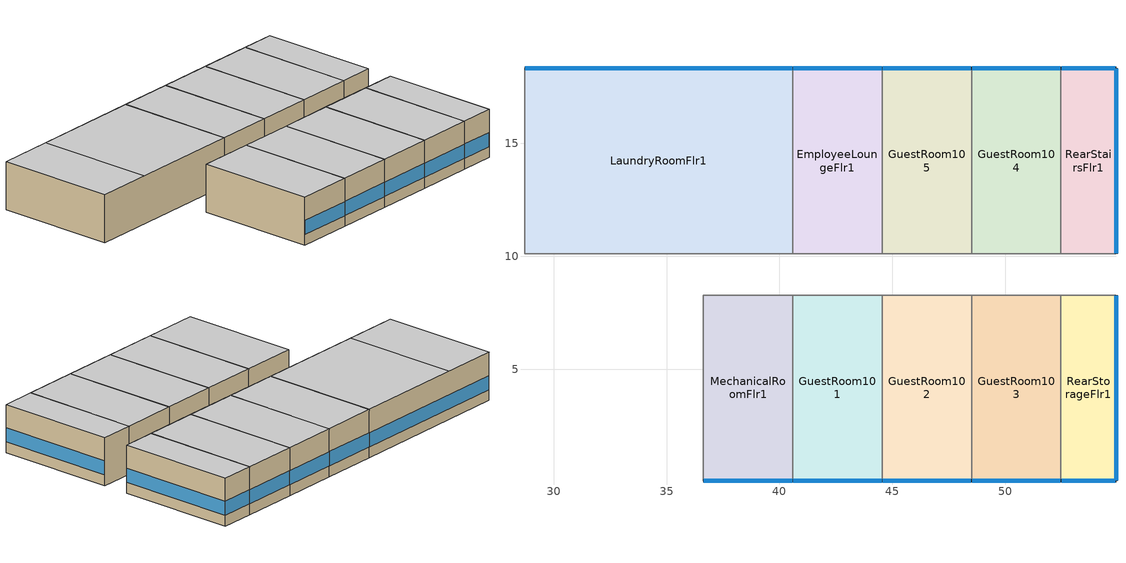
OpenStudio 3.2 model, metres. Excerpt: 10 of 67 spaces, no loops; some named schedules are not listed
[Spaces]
GuestRoom103
 floor ground: 52.47,8.28 52.47,0.05 48.51,0.05 48.51,8.28 z0
 wall outside: 48.51,0.05 52.47,0.05 z0:3.35
 wall to CorridorFlr1: 52.47,8.28 48.51,8.28 z0:3.35
 wall to RearStorageFlr1: 52.47,0.05 52.47,8.28 z0:3.35
 wall to GuestRoom102: 48.51,8.28 48.51,0.05 z0:3.35
 window (BTAP-Ext-FixedWindow:U=0.220 SHGC=0.600): 48.54,0.05 52.45,0.05 z0.76:1.74
 ceiling to GuestRoom213: 52.47,0.05 52.47,8.28 48.51,8.28 48.51,0.05 z3.35
MechanicalRoomFlr1
 floor ground: 40.59,8.28 40.59,0.05 36.62,0.05 36.62,8.28 z0
 wall outside: 36.62,0.05 40.59,0.05 z0:3.35
 wall to CorridorFlr1: 40.59,8.28 36.62,8.28 z0:3.35
 wall to GuestRoom101: 40.59,0.05 40.59,8.28 z0:3.35
 wall to MeetingRoomFlr1: 36.62,8.28 36.62,0.05 z0:3.35
 window (BTAP-Ext-FixedWindow:U=0.220 SHGC=0.600): 36.65,0.05 40.56,0.05 z0.76:1.74
 ceiling to GuestRoom209_212: 40.59,0.05 40.59,8.28 36.62,8.28 36.62,0.05 z3.35
GuestRoom102
 floor ground: 48.51,8.28 48.51,0.05 44.55,0.05 44.55,8.28 z0
 wall outside: 44.55,0.05 48.51,0.05 z0:3.35
 wall to GuestRoom101: 44.55,8.28 44.55,0.05 z0:3.35
 wall to CorridorFlr1: 48.51,8.28 44.55,8.28 z0:3.35
 window (BTAP-Ext-FixedWindow:U=0.220 SHGC=0.600): 44.57,0.05 48.49,0.05 z0.76:1.74
 ceiling to GuestRoom209_212: 48.51,0.05 48.51,8.28 44.55,8.28 44.55,0.05 z3.35
GuestRoom104
 floor ground: 52.47,18.34 52.47,10.11 48.51,10.11 48.51,18.34 z0
 wall outside: 52.47,18.34 48.51,18.34 z0:3.35
 wall to GuestRoom105: 48.51,18.34 48.51,10.11 z0:3.35
 wall to CorridorFlr1: 48.51,10.11 52.47,10.11 z0:3.35
 wall to RearStairsFlr1: 52.47,10.11 52.47,18.34 z0:3.35
 window (BTAP-Ext-FixedWindow:U=0.220 SHGC=0.600): 52.45,18.34 48.54,18.34 z0.76:1.74
 ceiling to GuestRoom214: 52.47,10.11 52.47,18.34 48.51,18.34 48.51,10.11 z3.35
LaundryRoomFlr1
 floor ground: 40.59,18.34 40.59,10.11 28.7,10.11 28.7,18.34 z0
 wall outside: 40.59,18.34 28.7,18.34 z0:3.35
 wall to EmployeeLoungeFlr1: 40.59,10.11 40.59,18.34 z0:3.35
 wall to ElevatorCoreFlr1: 28.7,18.34 28.7,10.11 z0:3.35
 wall to CorridorFlr1: 28.7,10.11 40.59,10.11 z0:3.35
 window (BTAP-Ext-FixedWindow:U=0.220 SHGC=0.600): 40.56,18.34 28.73,18.34 z0.76:1.74
 ceiling to GuestRoom215_218: 40.59,10.11 40.59,18.34 32.66,18.34 32.66,10.11 z3.35
 ceiling to GuestRoom219: 32.66,10.11 32.66,18.34 28.7,18.34 28.7,10.11 z3.35
RearStairsFlr1
 floor ground: 54.91,18.34 54.91,10.11 52.47,10.11 52.47,18.34 z0
 wall outside: 54.91,10.11 54.91,18.34 52.47,18.34 z0:3.35
 wall to CorridorFlr1: 52.47,10.11 54.91,10.11 z0:3.35
 window (BTAP-Ext-FixedWindow:U=0.220 SHGC=0.600): 54.91,10.13 54.91,18.31 z0.76:1.74; 54.89,18.34 52.5,18.34 z0.76:1.75
 ceiling to RearStairsFlr2: 54.91,10.11 54.91,18.34 52.47,18.34 52.47,10.11 z3.35
EmployeeLoungeFlr1
 floor ground: 44.55,18.34 44.55,10.11 40.59,10.11 40.59,18.34 z0
 wall outside: 44.55,18.34 40.59,18.34 z0:3.35
 wall to CorridorFlr1: 40.59,10.11 44.55,10.11 z0:3.35
 wall to GuestRoom105: 44.55,10.11 44.55,18.34 z0:3.35
 window (BTAP-Ext-FixedWindow:U=0.220 SHGC=0.600): 44.52,18.34 40.61,18.34 z0.76:1.74
 ceiling to GuestRoom215_218: 44.55,10.11 44.55,18.34 40.59,18.34 40.59,10.11 z3.35
RearStorageFlr1
 floor ground: 54.91,8.28 54.91,0.05 52.47,0.05 52.47,8.28 z0
 wall outside: 52.47,0.05 54.91,0.05 54.91,8.28 z0:3.35
 wall to CorridorFlr1: 54.91,8.28 52.47,8.28 z0:3.35
 window (BTAP-Ext-FixedWindow:U=0.220 SHGC=0.600): 54.91,0.07 54.91,8.25 z0.76:1.74; 52.5,0.05 54.89,0.05 z0.76:1.75
 ceiling to RearStorageFlr2: 54.91,0.05 54.91,8.28 52.47,8.28 52.47,0.05 z3.35
GuestRoom101
 floor ground: 44.55,8.28 44.55,0.05 40.59,0.05 40.59,8.28 z0
 wall outside: 40.59,0.05 44.55,0.05 z0:3.35
 wall to CorridorFlr1: 44.55,8.28 40.59,8.28 z0:3.35
 window (BTAP-Ext-FixedWindow:U=0.220 SHGC=0.600): 40.61,0.05 44.52,0.05 z0.76:1.74
 ceiling to GuestRoom209_212: 44.55,0.05 44.55,8.28 40.59,8.28 40.59,0.05 z3.35
GuestRoom105
 floor ground: 48.51,18.34 48.51,10.11 44.55,10.11 44.55,18.34 z0
 wall outside: 48.51,18.34 44.55,18.34 z0:3.35
 wall to CorridorFlr1: 44.55,10.11 48.51,10.11 z0:3.35
 window (BTAP-Ext-FixedWindow:U=0.220 SHGC=0.600): 48.49,18.34 44.57,18.34 z0.76:1.74
 ceiling to GuestRoom215_218: 48.51,10.11 48.51,18.34 44.55,18.34 44.55,10.11 z3.35
[Site]
WINNIPEG INTL A_MB_CAN: Latitude {deg}=49.91; Longitude {deg}=-97.24; Time Zone {hr}=-6; Elevation {m}=238.7; Terrain=Suburbs
[Building]
SmallHotel: North Axis {deg}=180; Default Construction Set=BTAP-Mass at hdd = 5670.0; Standards Number of Stories=4; Standards Number of Above Ground Stories=4; Standards Template=NECB2011; Standards Building Type=SmallHotel
[Site:WaterMainsTemperature]
Calculation Method=Correlation; Annual Average Outdoor Air Temperature {C}=3.31667; Maximum Difference In Monthly Average Outdoor Air Temperatures {deltaC}=35.9
[Site:GroundTemperature:BuildingSurface]
19.527, 19.502, 19.536, 19.598, 20.002, 21.64, 22.225, 22.375, 21.449, 20.121, 19.802, 19.633
[SizingPeriod:DesignDay] Barometric Pressure {Pa}=98490; Sky Clearness=0; Rain Indicator=0; Snow Indicator=0; Day of Month=21; Daylight Saving Time Indicator=0; Humidity Indicating Type=Wetbulb; Dry-Bulb Temperature Range Modifier Type=DefaultMultipliers
Name | Maximum Dry-Bulb Temperature {C} | Daily Dry-Bulb Temperature Range {deltaC} | Humidity Indicating Conditions at Maximum Dry-Bulb | Wind Speed {m/s} | Wind Direction {deg} | Month | Day Type | Solar Model Indicator | ASHRAE Taub | ASHRAE Taud
Winnipeg-Richardson Intl AP Ann Clg .4% Condns DB=>MWB | 30.3 | 11.6 | 21.3 | 6 | 180 | 7 | SummerDesignDay | ASHRAETau | 0.392 | 2.339
Winnipeg-Richardson Intl AP Ann Htg 99.6% Condns DB | -32 | 0 | -32 | 3.4 | 290 | 1 | WinterDesignDay | ASHRAEClearSky
[Material:NoMass] Roughness=Smooth; Thermal Absorptance=0.9; Solar Absorptance=0.7
Name | Thermal Resistance {m2-K/W} | Visible Absorptance
Typical Carpet Pad; Typical Carpet Pad 1 | 0.21648 | 0.8
Typical Insulation 1 | 5.91238 | 0.7
Typical Insulation 2 | 4.49096 | 0.7
Typical Insulation 3 | 6.17282 | 0.7
Typical Carpet Pad 2 | 1.25503 | 0.8
Typical Carpet Pad 3; Typical Carpet Pad 4 | 3.45515 | 0.8
Typical Insulation 4 | 0.454528 | 0.7
Typical Insulation 5 | 0.454545 | 0.7
[Material]
Name | Roughness | Thickness {m} | Conductivity {W/m-K} | Density {kg/m3} | Specific Heat {J/kg-K} | Thermal Absorptance | Solar Absorptance | Visible Absorptance
G05 25mm wood | MediumSmooth | 0.0254 | 0.15 | 608 | 1630 | 0.9 | 0.5 | 0.5
100mm Normalweight concrete floor 1 | MediumSmooth | 0.1016 | 2.31 | 2322 | 832
G01 13mm gypsum board 1 | Smooth | 0.0127 | 0.16 | 800 | 1090 | 0.9 | 0.7 | 0.5
4 in. Normalweight Concrete Floor 1 | MediumRough | 0.1016 | 2.31 | 2322 | 832 | 0.9 | 0.7 | 0.7
1IN Stucco 1 | Smooth | 0.0253 | 0.6918 | 1858 | 837 | 0.9 | 0.7 | 0.92
8IN CONCRETE HW RefBldg 1 | Rough | 0.2032 | 1.311 | 2240 | 836.8 | 0.9 | 0.7 | 0.7
1/2IN Gypsum 1 | Smooth | 0.0127 | 0.16 | 784.9 | 830 | 0.9 | 0.4 | 0.4
Metal Roof Surface 1; F08 Metal surface 1 | Smooth | 0.0008 | 45.28 | 7824 | 500 | 0.9 | 0.7 | 0.7
6 in. Normalweight Concrete Floor 1; 6 in. Normalweight Concrete Floor 2; 6 in. Normalweight Concrete Floor 3 | MediumRough | 0.1524 | 2.31 | 2322 | 832 | 0.9 | 0.7 | 0.7
[Construction]
BTAP-Int-Partition; BTAP-Int-Door: G05 25mm wood
BTAP-Int-Floor: 100mm Normalweight concrete floor 1, Typical Carpet Pad
BTAP-Int-Wall: G01 13mm gypsum board 1, G01 13mm gypsum board 1
BTAP-Int-Ceiling: Typical Carpet Pad, 100mm Normalweight concrete floor 1
BTAP-Int-Window: SimpleGlazing
BTAP-Ext-Floor-Mass:U-0.162: Typical Insulation 1, 4 in. Normalweight Concrete Floor 1, Typical Carpet Pad 1
BTAP-Ext-Wall-Mass:U-0.21: 1IN Stucco 1, 8IN CONCRETE HW RefBldg 1, Typical Insulation 2, 1/2IN Gypsum 1
BTAP-Ext-Roof-Metal:U-0.162: Metal Roof Surface 1, Typical Insulation 3
BTAP-Grnd-Floor-Mass:U-0.757: 6 in. Normalweight Concrete Floor 1, Typical Carpet Pad 2
BTAP-Grnd-Wall-Mass:U-0.284: 6 in. Normalweight Concrete Floor 2, Typical Carpet Pad 3
BTAP-Grnd-Roof-Mass:U-0.284: 6 in. Normalweight Concrete Floor 3, Typical Carpet Pad 4
BTAP-Ext-FixedWindow:U=0.220 SHGC=0.600; BTAP-Ext-GlassDoors:U=0.220 SHGC=0.600; BTAP-Ext-Skylights:U=0.220 SHGC=0.600; BTAP-Ext-DaylightDomes:U=0.220 SHGC=0.600; BTAP-Ext-DaylightDiffuser:U=0.220 SHGC=0.600: SimpleGlazing:U=0.220 SHGC=0.600
BTAP-Ext-Door:U-2.2: F08 Metal surface 1, Typical Insulation 4
BTAP-Ext-OverHeadDoor:U-2.2: Typical Insulation 5
[DefaultConstructionSet]
BTAP-Mass at hdd = 5670.0: Default Exterior Surface Constructions=BTAP-Mass at hdd = 5670.0; Default Interior Surface Constructions=Default Surface Constructions 2; Default Ground Contact Surface Constructions=BTAP-Mass at hdd = 5670.0 1; Default Exterior SubSurface Constructions=BTAP-Mass at hdd = 5670.0; Default Interior SubSurface Constructions=Default Sub Surface Constructions 2; Interior Partition Construction=BTAP-Int-Partition
[DefaultSurfaceConstructions]
Name | Floor Construction | Wall Construction | Roof Ceiling Construction
Default Surface Constructions 2 | BTAP-Int-Floor | BTAP-Int-Wall | BTAP-Int-Ceiling
BTAP-Mass at hdd = 5670.0 | BTAP-Ext-Floor-Mass:U-0.162 | BTAP-Ext-Wall-Mass:U-0.21 | BTAP-Ext-Roof-Metal:U-0.162
BTAP-Mass at hdd = 5670.0 1 | BTAP-Grnd-Floor-Mass:U-0.757 | BTAP-Grnd-Wall-Mass:U-0.284 | BTAP-Grnd-Roof-Mass:U-0.284
[DefaultSubSurfaceConstructions]
Name | Fixed Window Construction | Operable Window Construction | Door Construction | Glass Door Construction | Overhead Door Construction | Skylight Construction | Tubular Daylight Dome Construction | Tubular Daylight Diffuser Construction
Default Sub Surface Constructions 2 | BTAP-Int-Window | BTAP-Int-Window | BTAP-Int-Door
BTAP-Mass at hdd = 5670.0 | BTAP-Ext-FixedWindow:U=0.220 SHGC=0.600 | BTAP-Ext-FixedWindow:U=0.220 SHGC=0.600 | BTAP-Ext-Door:U-2.2 | BTAP-Ext-GlassDoors:U=0.220 SHGC=0.600 | BTAP-Ext-OverHeadDoor:U-2.2 | BTAP-Ext-Skylights:U=0.220 SHGC=0.600 | BTAP-Ext-DaylightDomes:U=0.220 SHGC=0.600 | BTAP-Ext-DaylightDiffuser:U=0.220 SHGC=0.600
[WindowMaterial:SimpleGlazingSystem] U-Factor {W/m2-K}=2.2; Solar Heat Gain Coefficient=0.6; Visible Transmittance=0.21
SimpleGlazing; SimpleGlazing:U=0.220 SHGC=0.600
[Space] Building Story=BuildingStory1
Name | Space Type | Thermal Zone
GuestRoom103 | Space Function Hway lodging - rooms | DU_BT=Space Function_ST=Hway lodging - rooms_FL=BuildingStory1_SCHF
GuestRoom105 | Space Function Hway lodging - rooms | DU_BT=Space Function_ST=Hway lodging - rooms_FL=BuildingStory1_SCHF 1
MechanicalRoomFlr1 | Space Function Electrical/Mechanical-sch-F | WILD_ST=Electrical/Mechanical-sch-F_FL=BuildingStory1_SCH=F
GuestRoom101 | Space Function Hway lodging - rooms | DU_BT=Space Function_ST=Hway lodging - rooms_FL=BuildingStory1_SCHF 3
GuestRoom102 | Space Function Hway lodging - rooms | DU_BT=Space Function_ST=Hway lodging - rooms_FL=BuildingStory1_SCHF 4
GuestRoom104 | Space Function Hway lodging - rooms | DU_BT=Space Function_ST=Hway lodging - rooms_FL=BuildingStory1_SCHF 2
RearStairsFlr1 | Space Function Stairway-sch-F | WILD_ST=Stairway-sch-F_FL=BuildingStory1_SCH=F 1
RearStorageFlr1 | Space Function Storage area - occsens | ALL_ST=Storage area - occsens_FL=BuildingStory1_SCH=E
LaundryRoomFlr1 | Space Function Storage area - occsens | ALL_ST=Storage area - occsens_FL=BuildingStory1_SCH=E 2
EmployeeLoungeFlr1 | Space Function Lounge/recreation | ALL_ST=Lounge/recreation_FL=BuildingStory1_SCH=B
[BuildingStory]
BuildingStory1
[SpaceType] Standards Building Type=Space Function
Name | Default Schedule Set | Design Specification Outdoor Air Object | Standards Space Type
Space Function Lounge/recreation | Space Function Lounge/recreation Schedule Set | Space Function Lounge/recreation Ventilation | Lounge/recreation
Space Function Stairway-sch-F | Space Function Stairway-sch-F Schedule Set | Space Function Stairway-sch-F Ventilation | Stairway-sch-F
Space Function Storage area - occsens | Space Function Storage area - occsens Schedule Set | Space Function Storage area - occsens Ventilation | Storage area - occsens
Space Function Hway lodging - rooms | Space Function Hway lodging - rooms Schedule Set | Space Function Hway lodging - rooms Ventilation | Hway lodging - rooms
Space Function Electrical/Mechanical-sch-F | Space Function Electrical/Mechanical-sch-F Schedule Set | Space Function Electrical/Mechanical-sch-F Ventilation | Electrical/Mechanical-sch-F
[People:Definition] Number of People Calculation Method=People/Area; Fraction Radiant=0.3
Name | People per Space Floor Area {person/m2}
Space Function Electrical/Mechanical-sch-F People Definition; Space Function Stairway-sch-F People Definition | 0.0049514
Space Function Hway lodging - rooms People Definition | 0.0400417
Space Function Lounge/recreation People Definition | 0.0999967
Space Function Storage area - occsens People Definition | 0.0100104
[People] Work Efficiency Schedule=Work Efficiency Schedule; Clothing Insulation Schedule=Clothing Schedule; Air Velocity Schedule=Air Velocity Schedule; Multiplier=1
Name | People Definition | Space or SpaceType
Space Function Electrical/Mechanical-sch-F People | Space Function Electrical/Mechanical-sch-F People Definition | Space Function Electrical/Mechanical-sch-F
Space Function Hway lodging - rooms People | Space Function Hway lodging - rooms People Definition | Space Function Hway lodging - rooms
Space Function Lounge/recreation People | Space Function Lounge/recreation People Definition | Space Function Lounge/recreation
Space Function Stairway-sch-F People | Space Function Stairway-sch-F People Definition | Space Function Stairway-sch-F
Space Function Storage area - occsens People | Space Function Storage area - occsens People Definition | Space Function Storage area - occsens
[Lights:Definition] Design Level Calculation Method=Watts/Area; Fraction Radiant=0.5; Fraction Visible=0.2
Name | Watts per Space Floor Area {W/m2}
Space Function Electrical/Mechanical-sch-F Lights Definition | 13.2999
Space Function Hway lodging - rooms Lights Definition | 8.09993
Space Function Lounge/recreation Lights Definition | 8.45993
Space Function Stairway-sch-F Lights Definition | 7.39994
Space Function Storage area - occsens Lights Definition | 6.11995
[Lights] Fraction Replaceable=1
Name | Lights Definition | Space or SpaceType
Space Function Electrical/Mechanical-sch-F Lights | Space Function Electrical/Mechanical-sch-F Lights Definition | Space Function Electrical/Mechanical-sch-F
Space Function Hway lodging - rooms Lights | Space Function Hway lodging - rooms Lights Definition | Space Function Hway lodging - rooms
Space Function Lounge/recreation Lights | Space Function Lounge/recreation Lights Definition | Space Function Lounge/recreation
Space Function Stairway-sch-F Lights | Space Function Stairway-sch-F Lights Definition | Space Function Stairway-sch-F
Space Function Storage area - occsens Lights | Space Function Storage area - occsens Lights Definition | Space Function Storage area - occsens
[ElectricEquipment:Definition] Design Level Calculation Method=Watts/Area; Fraction Radiant=0.5
Name | Watts per Space Floor Area {W/m2}
Space Function Electrical/Mechanical-sch-F Elec Equip Definition; Space Function Lounge/recreation Elec Equip Definition; Space Function Storage area - occsens Elec Equip Definition | 0.999992
Space Function Hway lodging - rooms Elec Equip Definition | 2.49998
[ElectricEquipment]
Name | Electric Equipment Definition | Space or SpaceType
Space Function Electrical/Mechanical-sch-F Elec Equip | Space Function Electrical/Mechanical-sch-F Elec Equip Definition | Space Function Electrical/Mechanical-sch-F
Space Function Hway lodging - rooms Elec Equip | Space Function Hway lodging - rooms Elec Equip Definition | Space Function Hway lodging - rooms
Space Function Lounge/recreation Elec Equip | Space Function Lounge/recreation Elec Equip Definition | Space Function Lounge/recreation
Space Function Storage area - occsens Elec Equip | Space Function Storage area - occsens Elec Equip Definition | Space Function Storage area - occsens
[DesignSpecification:OutdoorAir] Outdoor Air Method=Sum
Name | Outdoor Air Flow per Floor Area {m3/s-m2} | Outdoor Air Flow per Person {m3/s-person}
Space Function Electrical/Mechanical-sch-F Ventilation; Space Function Stairway-sch-F Ventilation | 0.000254
Space Function Hway lodging - rooms Ventilation | 0.00046228
Space Function Lounge/recreation Ventilation |  | 0.152405
Space Function Storage area - occsens Ventilation | 0.000762
[DefaultScheduleSet] People Activity Level Schedule=NECB-Activity; Infiltration Schedule=Always On
Name | Number of People Schedule | Lighting Schedule | Electric Equipment Schedule
Space Function Electrical/Mechanical-sch-F Schedule Set; Space Function Hway lodging - rooms Schedule Set; Space Function Stairway-sch-F Schedule Set | NECB-F-Occupancy | NECB-F-Lighting | NECB-F-Electric-Equipment
Space Function Lounge/recreation Schedule Set | NECB-B-Occupancy | NECB-B-Lighting | NECB-B-Electric-Equipment
Space Function Storage area - occsens Schedule Set | NECB-E-Occupancy | NECB-E-Lighting | NECB-E-Electric-Equipment
[ThermostatSetpoint:DualSetpoint]
Name | Heating Setpoint Temperature Schedule | Cooling Setpoint Temperature Schedule
Space Function Hway lodging - rooms Thermostat 74; Space Function Hway lodging - rooms Thermostat 80; Space Function Hway lodging - rooms Thermostat 93; Space Function Hway lodging - rooms Thermostat 95; Space Function Hway lodging - rooms Thermostat 97; Space Function Electrical/Mechanical-sch-F Thermostat 3; Space Function Stairway-sch-F Thermostat 19 | NECB-F-Thermostat Setpoint-Heating | NECB-F-Thermostat Setpoint-Cooling
Space Function Storage area - occsens Thermostat 20; Space Function Storage area - occsens Thermostat 25 | NECB-E-Thermostat Setpoint-Heating | NECB-E-Thermostat Setpoint-Cooling
Space Function Lounge/recreation Thermostat 3 | NECB-B-Thermostat Setpoint-Heating | NECB-B-Thermostat Setpoint-Cooling
[SpaceInfiltration:DesignFlowRate] Schedule=Always On Discrete; Design Flow Rate Calculation Method=Flow/ExteriorArea; Flow per Exterior Surface Area {m3/s-m2}=0.00025; Constant Term Coefficient=0; Temperature Term Coefficient=0; Velocity Term Coefficient=0.224; Velocity Squared Term Coefficient=0
Name | Space or SpaceType
EmployeeLoungeFlr1 Infiltration | EmployeeLoungeFlr1
GuestRoom101 Infiltration | GuestRoom101
GuestRoom102 Infiltration | GuestRoom102
GuestRoom103 Infiltration | GuestRoom103
GuestRoom104 Infiltration | GuestRoom104
GuestRoom105 Infiltration | GuestRoom105
LaundryRoomFlr1 Infiltration | LaundryRoomFlr1
MechanicalRoomFlr1 Infiltration | MechanicalRoomFlr1
RearStairsFlr1 Infiltration | RearStairsFlr1
RearStorageFlr1 Infiltration | RearStorageFlr1
[ThermalZone] Use Ideal Air Loads=No
Name | Thermostat
DU_BT=Space Function_ST=Hway lodging - rooms_FL=BuildingStory1_SCHF | Space Function Hway lodging - rooms Thermostat 74
DU_BT=Space Function_ST=Hway lodging - rooms_FL=BuildingStory1_SCHF 1 | Space Function Hway lodging - rooms Thermostat 80
DU_BT=Space Function_ST=Hway lodging - rooms_FL=BuildingStory1_SCHF 2 | Space Function Hway lodging - rooms Thermostat 93
DU_BT=Space Function_ST=Hway lodging - rooms_FL=BuildingStory1_SCHF 3 | Space Function Hway lodging - rooms Thermostat 95
DU_BT=Space Function_ST=Hway lodging - rooms_FL=BuildingStory1_SCHF 4 | Space Function Hway lodging - rooms Thermostat 97
ALL_ST=Storage area - occsens_FL=BuildingStory1_SCH=E | Space Function Storage area - occsens Thermostat 20
ALL_ST=Storage area - occsens_FL=BuildingStory1_SCH=E 2 | Space Function Storage area - occsens Thermostat 25
ALL_ST=Lounge/recreation_FL=BuildingStory1_SCH=B | Space Function Lounge/recreation Thermostat 3
WILD_ST=Electrical/Mechanical-sch-F_FL=BuildingStory1_SCH=F | Space Function Electrical/Mechanical-sch-F Thermostat 3
WILD_ST=Stairway-sch-F_FL=BuildingStory1_SCH=F 1 | Space Function Stairway-sch-F Thermostat 19
[AvailabilityManager:NightCycle] Applicability Schedule=Always On Discrete; Control Type=CycleOnAny; Thermostat Tolerance {deltaC}=1; Cycling Run Time {s}=3600
Availability Manager Night Cycle 1; Availability Manager Night Cycle 2; Availability Manager Night Cycle 3; Availability Manager Night Cycle 4; Availability Manager Night Cycle 5; Availability Manager Night Cycle 6; Availability Manager Night Cycle 7; Availability Manager Night Cycle 8; Availability Manager Night Cycle 9; Availability Manager Night Cycle 10; Availability Manager Night Cycle 11; Availability Manager Night Cycle 12; Availability Manager Night Cycle 13; Availability Manager Night Cycle 14; Availability Manager Night Cycle 15; Availability Manager Night Cycle 16; Availability Manager Night Cycle 17; Availability Manager Night Cycle 18; Availability Manager Night Cycle 19; Availability Manager Night Cycle 20; Availability Manager Night Cycle 21; Availability Manager Night Cycle 22; Availability Manager Night Cycle 23; Availability Manager Night Cycle 24; Availability Manager Night Cycle 25; Availability Manager Night Cycle 26; Availability Manager Night Cycle 27; Availability Manager Night Cycle 28; Availability Manager Night Cycle 29; Availability Manager Night Cycle 30; Availability Manager Night Cycle 31; Availability Manager Night Cycle 32; Availability Manager Night Cycle 33; Availability Manager Night Cycle 34; Availability Manager Night Cycle 35; Availability Manager Night Cycle 36; Availability Manager Night Cycle 37; Availability Manager Night Cycle 38; Availability Manager Night Cycle 39; Availability Manager Night Cycle 40; Availability Manager Night Cycle 41; Availability Manager Night Cycle 42
[Schedule:Ruleset]
Clothing Schedule: Default Day Schedule=Clothing Schedule Default Winter Clothes
Air Velocity Schedule: Default Day Schedule=Air Velocity Schedule Default
Work Efficiency Schedule: Default Day Schedule=Work Efficiency Schedule Default
NECB-Activity: Default Day Schedule=NECB-Activity Default; Summer Design Day Schedule=NECB-Activity Summer Design Day; Winter Design Day Schedule=NECB-Activity Winter Design Day
Always On: Default Day Schedule=Always On Default
NECB-F-Occupancy: Default Day Schedule=NECB-F-Occupancy Default
NECB-F-Lighting: Default Day Schedule=NECB-F-Lighting Default
NECB-F-Electric-Equipment: Default Day Schedule=NECB-F-Electric-Equipment Default
NECB-F-Thermostat Setpoint-Heating: Default Day Schedule=NECB-F-Thermostat Setpoint-Heating Default
NECB-F-Thermostat Setpoint-Cooling: Default Day Schedule=NECB-F-Thermostat Setpoint-Cooling Default
NECB-B-Occupancy: Default Day Schedule=NECB-B-Occupancy Default
NECB-B-Lighting: Default Day Schedule=NECB-B-Lighting Default
NECB-B-Electric-Equipment: Default Day Schedule=NECB-B-Electric-Equipment Default
NECB-B-Thermostat Setpoint-Heating: Default Day Schedule=NECB-B-Thermostat Setpoint-Heating Default
NECB-B-Thermostat Setpoint-Cooling: Default Day Schedule=NECB-B-Thermostat Setpoint-Cooling Default
NECB-E-Occupancy: Default Day Schedule=NECB-E-Occupancy Default
NECB-E-Lighting: Default Day Schedule=NECB-E-Lighting Default
NECB-E-Electric-Equipment: Default Day Schedule=NECB-E-Electric-Equipment Default
NECB-E-Thermostat Setpoint-Heating: Default Day Schedule=NECB-E-Thermostat Setpoint-Heating Default
NECB-E-Thermostat Setpoint-Cooling: Default Day Schedule=NECB-E-Thermostat Setpoint-Cooling Default
[Schedule:Day]
NECB-F-Thermostat Setpoint-Heating Default: 1, 0, 22, 7, 0, 18, 8, 0, 20, 24, 0, 22
[Schedule:Rule] Schedule Ruleset=NECB-F-Thermostat Setpoint-Heating; Date Specification Type=DateRange; Start Month=1; Start Day=1; End Month=12; End Day=31
Name | Rule Order | Day Schedule | Apply Monday | Apply Tuesday | Apply Wednesday | Apply Thursday | Apply Friday | Apply Saturday
Schedule Rule 26 | 2 | NECB-F-Thermostat Setpoint-Heating Default|Wkdy Day | Yes | Yes | Yes | Yes | Yes
Schedule Rule 27 | 1 | NECB-F-Thermostat Setpoint-Heating Sat Day |  |  |  |  |  | Yes
[Schedule:Constant]
Always On Discrete: Value=1
